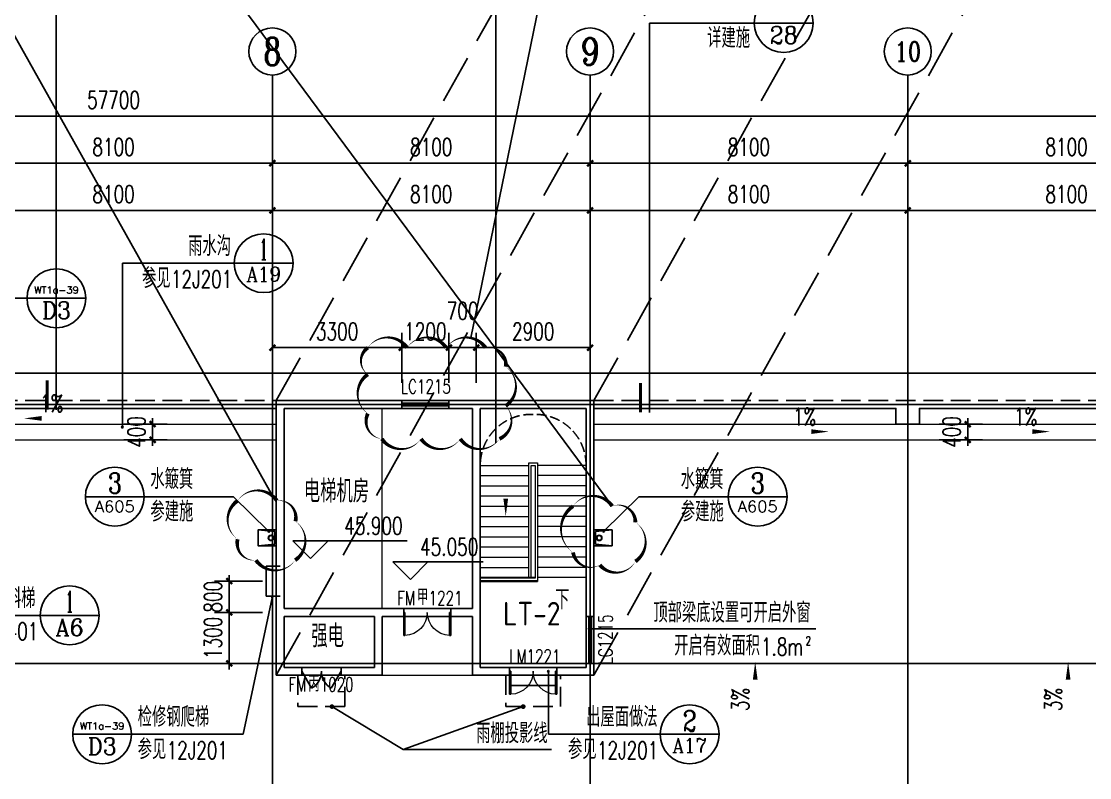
# Model space of a CAD drawing. Extents: x 1738711 to 2346805, y 1189731 to 2516152.
# Drawn here: x 1959184 to 1986423, y 2195849 to 2215126 of the extents above; entities that cross this region are included whole.
import ezdxf
from ezdxf.enums import TextEntityAlignment as Align

# ---------------------------------------------------------------- set-up
doc = ezdxf.new("R2010")
doc.units = 0
doc.header["$LTSCALE"] = 1000
doc.header["$MEASUREMENT"] = 0
doc.linetypes.add('DASH', pattern=[0.35, 0.25, -0.1])
doc.linetypes.add('复件 140224通州运河二期售楼部条件图_t3$0$X-ME SHAFT SH$0$X-B2$0$WATER_LINE', pattern=[0])
for name, color, linetype, lineweight in [('_0', 7, 'Continuous', 25), ('STAIR', 2, 'Continuous', 5), ('屋面水线', 6, 'Continuous', 15)]:
    doc.layers.add(name, color=color, linetype=linetype, lineweight=lineweight)
for name, color, linetype in [('AR-TEXT', 7, 'Continuous'), ('AXIS', 3, 'Continuous'), ('AXIS_TEXT', 7, 'Continuous'), ('DIM_ELEV', 3, 'Continuous'), ('DIM_IDEN', 3, 'Continuous'), ('DIM_LEAD', 3, 'Continuous'), ('DIM_SYMB', 3, 'Continuous'), ('DOTE', 1, 'Continuous'), ('PUB_DIM', 3, 'Continuous'), ('PUB_TEXT', 7, 'Continuous'), ('WALL', 40, 'Continuous'), ('WINDOW', 144, 'Continuous'), ('WINDOW_TEXT', 7, 'Continuous'), ('YS', 6, 'Continuous'), ('修改位置', 6, 'Continuous'), ('看线', 8, 'Continuous')]:
    doc.layers.add(name, color=color, linetype=linetype)
doc.styles.add('_TCH_AXIS', font='COMPLEX', dxfattribs={"bigfont": 'GBCBIG'})
doc.styles.add('_TCH_DIM', font='SIMPLEX', dxfattribs={"bigfont": 'GBCBIG'})
doc.styles.add('_TCH_DIM_T3', font='SIMPLEX', dxfattribs={"width": 0.705882, "bigfont": 'GBCBIG'})
doc.styles.add('_TCH_LABEL', font='COMPLEX', dxfattribs={"bigfont": 'GBCBIG'})
doc.styles.add('_TCH_WINDOW', font='SIMPLEX', dxfattribs={"height": 3.5, "bigfont": 'GBCBIG'})
doc.styles.add('COMPLEX', font='COMPLEX')
doc.styles.get("Standard").update_dxf_attribs({"font": 'gbenor.shx', "bigfont": 'gbcbig.shx'})
doc.dimstyles.new('_TCH_ARCH&&150', dxfattribs={"dimtxt": 446.25, "dimasz": 150, "dimexe": 375, "dimexo": 450, "dimgap": 189.375, "dimtad": 1, "dimdec": 0, "dimzin": 0, "dimdsep": 46, "dimtxsty": '_TCH_DIM_T3', "dimblk": 'ARCHTICK', "dimcen": 0.09, "dimclrt": 7, "dimazin": 2, "dimtfac": 1, "dimtdec": 0, "dimtix": 1, "dimtmove": 2, "dimatfit": 3, "dimfxl": 1, "dimtolj": 1, "dimtzin": 0, "dimarcsym": 0})

# ---------------------------------------------------------------- blocks, each defined once
blk = doc.blocks.new('hearherherhr')
at = {"layer": '看线', "linetype": 'DASH'}
for centre, start, end in [((1981792, 1704275), 87.7958, 180), ((1981892, 1704275), 0, 92.2042)]:
    blk.add_arc(centre, 1300, start, end, dxfattribs=at)
blk = doc.blocks.new('A$C68B42598')
at = {"layer": 'YS'}
for radius in [70, 60]:
    blk.add_circle((70, 70), radius, dxfattribs=at)
blk = doc.blocks.new('hreahrehrehgfdgdsgd')
at = {"layer": '看线', "ltscale": 0.5}
for p, q in [((1973825, 2202125), (1974248, 2202165)), ((1973825, 2201801), (1973825, 2202125)), ((1974248, 2201761), (1973825, 2201801))]:
    blk.add_line(p, q, dxfattribs=at)
blk.add_lwpolyline([(1973785, 2202165), (1974248, 2202165), (1974248, 2201761), (1973785, 2201761)], close=True, dxfattribs=at)
blk = doc.blocks.new('_ArchTick')
at = {"color": 0, "linetype": 'ByBlock', "const_width": 0.4}
blk.add_lwpolyline([(-0.5, -0.5), (0.5, 0.5)], dxfattribs=at)
blk = doc.blocks.new('*D194')
at = {"layer": 'Defpoints', "color": 0, "transparency": 16777216}
for p in [(1968885, 2206809), (1965585, 2205459), (1968885, 2205459)]:
    blk.add_point(p, dxfattribs=at)
at = {"layer": 'PUB_DIM', "color": 0, "lineweight": -2, "transparency": 16777216}
for p, q in [((1965585, 2205909), (1965585, 2207184)), ((1968885, 2205909), (1968885, 2207184)), ((1965585, 2206809), (1968885, 2206809))]:
    blk.add_line(p, q, dxfattribs=at)
at = {"layer": 'PUB_DIM', "color": 0, "lineweight": -2, "transparency": 16777216, "xscale": 150, "yscale": 150, "zscale": 150, "rotation": 180}
blk.add_blockref('_ArchTick', (1965585, 2206809), dxfattribs=at)
at = {"layer": 'PUB_DIM', "color": 0, "lineweight": -2, "transparency": 16777216, "xscale": 150, "yscale": 150, "zscale": 150}
blk.add_blockref('_ArchTick', (1968885, 2206809), dxfattribs=at)
at = {"layer": 'PUB_DIM', "color": 7, "transparency": 16777216, "insert": (1967235, 2207221), "char_height": 446.2, "attachment_point": 5, "style": '_TCH_DIM_T3'}
blk.add_mtext('\\A1;3300', dxfattribs=at)
blk = doc.blocks.new('*D195')
at = {"layer": 'Defpoints', "color": 0, "transparency": 16777216}
for p in [(1970085, 2206809), (1968885, 2205459), (1970085, 2205459)]:
    blk.add_point(p, dxfattribs=at)
at = {"layer": 'PUB_DIM', "color": 0, "lineweight": -2, "transparency": 16777216}
for p, q in [((1968885, 2205909), (1968885, 2207184)), ((1970085, 2205909), (1970085, 2207184)), ((1968885, 2206809), (1968735, 2206809)), ((1968885, 2206809), (1970085, 2206809)), ((1970085, 2206809), (1970235, 2206809))]:
    blk.add_line(p, q, dxfattribs=at)
at = {"layer": 'PUB_DIM', "color": 0, "lineweight": -2, "transparency": 16777216, "xscale": 150, "yscale": 150, "zscale": 150}
blk.add_blockref('_ArchTick', (1968885, 2206809), dxfattribs=at)
at = {"layer": 'PUB_DIM', "color": 0, "lineweight": -2, "transparency": 16777216, "xscale": 150, "yscale": 150, "zscale": 150, "rotation": 180}
blk.add_blockref('_ArchTick', (1970085, 2206809), dxfattribs=at)
at = {"layer": 'PUB_DIM', "color": 7, "transparency": 16777216, "insert": (1969485, 2207221), "char_height": 446.2, "attachment_point": 5, "style": '_TCH_DIM_T3'}
blk.add_mtext('\\A1;1200', dxfattribs=at)
blk = doc.blocks.new('*D196')
at = {"layer": 'Defpoints', "color": 0, "transparency": 16777216}
for p in [(1970785, 2206809), (1970085, 2205459), (1970785, 2205459)]:
    blk.add_point(p, dxfattribs=at)
at = {"layer": 'PUB_DIM', "color": 0, "lineweight": -2, "transparency": 16777216}
for p, q in [((1970085, 2205909), (1970085, 2207184)), ((1970785, 2205909), (1970785, 2207184)), ((1970085, 2206809), (1970785, 2206809))]:
    blk.add_line(p, q, dxfattribs=at)
at = {"layer": 'PUB_DIM', "color": 0, "lineweight": -2, "transparency": 16777216, "xscale": 150, "yscale": 150, "zscale": 150, "rotation": 180}
blk.add_blockref('_ArchTick', (1970085, 2206809), dxfattribs=at)
at = {"layer": 'PUB_DIM', "color": 0, "lineweight": -2, "transparency": 16777216, "xscale": 150, "yscale": 150, "zscale": 150}
blk.add_blockref('_ArchTick', (1970785, 2206809), dxfattribs=at)
at = {"layer": 'PUB_DIM', "color": 7, "transparency": 16777216, "insert": (1970435, 2207746), "char_height": 446.2, "attachment_point": 5, "style": '_TCH_DIM_T3'}
blk.add_mtext('\\A1;700', dxfattribs=at)
blk = doc.blocks.new('*D197')
at = {"layer": 'Defpoints', "color": 0, "transparency": 16777216}
for p in [(1973685, 2206809), (1970785, 2205459), (1973685, 2205459)]:
    blk.add_point(p, dxfattribs=at)
at = {"layer": 'PUB_DIM', "color": 0, "lineweight": -2, "transparency": 16777216}
for p, q in [((1970785, 2205909), (1970785, 2207184)), ((1973685, 2205909), (1973685, 2207184)), ((1970785, 2206809), (1973685, 2206809))]:
    blk.add_line(p, q, dxfattribs=at)
at = {"layer": 'PUB_DIM', "color": 0, "lineweight": -2, "transparency": 16777216, "xscale": 150, "yscale": 150, "zscale": 150, "rotation": 180}
blk.add_blockref('_ArchTick', (1970785, 2206809), dxfattribs=at)
at = {"layer": 'PUB_DIM', "color": 0, "lineweight": -2, "transparency": 16777216, "xscale": 150, "yscale": 150, "zscale": 150}
blk.add_blockref('_ArchTick', (1973685, 2206809), dxfattribs=at)
at = {"layer": 'PUB_DIM', "color": 7, "transparency": 16777216, "insert": (1972235, 2207221), "char_height": 446.2, "attachment_point": 5, "style": '_TCH_DIM_T3'}
blk.add_mtext('\\A1;2900', dxfattribs=at)
blk = doc.blocks.new('*D198')
at = {"layer": 'AXIS', "color": 0, "lineweight": -2, "transparency": 16777216}
for p, q in [((1965335, 2200059), (1964109, 2200059)), ((1964484, 2200059), (1964484, 2200209)), ((1964484, 2198759), (1964484, 2200059)), ((1965335, 2198759), (1964109, 2198759)), ((1964484, 2198759), (1964484, 2198609))]:
    blk.add_line(p, q, dxfattribs=at)
at = {"layer": 'Defpoints', "color": 0, "transparency": 16777216}
for p in [(1964484, 2200059), (1965785, 2200059), (1965785, 2198759)]:
    blk.add_point(p, dxfattribs=at)
at = {"layer": 'AXIS', "color": 0, "lineweight": -2, "transparency": 16777216, "xscale": 150, "yscale": 150, "zscale": 150}
for p, rotation in [((1964484, 2200059), 270), ((1964484, 2198759), 90)]:
    blk.add_blockref('_ArchTick', p, dxfattribs=dict(at, rotation=rotation))
at = {"layer": 'AXIS', "color": 7, "transparency": 16777216, "insert": (1964072, 2199409), "char_height": 446.2, "attachment_point": 5, "rotation": 90, "style": '_TCH_DIM_T3'}
blk.add_mtext('\\A1;1300', dxfattribs=at)
blk = doc.blocks.new('*D199')
at = {"layer": 'AXIS', "color": 0, "lineweight": -2, "transparency": 16777216}
for p, q in [((1965335, 2200859), (1964109, 2200859)), ((1964484, 2200859), (1964484, 2201009)), ((1964484, 2200059), (1964484, 2200859)), ((1965335, 2200059), (1964109, 2200059)), ((1964484, 2200059), (1964484, 2199909))]:
    blk.add_line(p, q, dxfattribs=at)
at = {"layer": 'Defpoints', "color": 0, "transparency": 16777216}
for p in [(1964484, 2200859), (1965785, 2200859), (1965785, 2200059)]:
    blk.add_point(p, dxfattribs=at)
at = {"layer": 'AXIS', "color": 0, "lineweight": -2, "transparency": 16777216, "xscale": 150, "yscale": 150, "zscale": 150}
for p, rotation in [((1964484, 2200859), 270), ((1964484, 2200059), 90)]:
    blk.add_blockref('_ArchTick', p, dxfattribs=dict(at, rotation=rotation))
at = {"layer": 'AXIS', "color": 7, "transparency": 16777216, "insert": (1964072, 2200459), "char_height": 446.2, "attachment_point": 5, "rotation": 90, "style": '_TCH_DIM_T3'}
blk.add_mtext('\\A1;800', dxfattribs=at)
blk = doc.blocks.new('*D203')
at = {"layer": 'Defpoints', "color": 0, "transparency": 16777216}
for p in [(1982132, 2204859), (1983316, 2204859), (1982132, 2204459)]:
    blk.add_point(p, dxfattribs=at)
at = {"layer": 'PUB_DIM', "color": 0, "lineweight": -2, "transparency": 16777216}
for p, q in [((1983316, 2204859), (1983316, 2205009)), ((1982582, 2204859), (1983691, 2204859)), ((1983316, 2204459), (1983316, 2204859)), ((1982582, 2204459), (1983691, 2204459)), ((1983316, 2204459), (1983316, 2204309))]:
    blk.add_line(p, q, dxfattribs=at)
at = {"layer": 'PUB_DIM', "color": 0, "lineweight": -2, "transparency": 16777216, "xscale": 150, "yscale": 150, "zscale": 150}
for p, rotation in [((1983316, 2204859), 270), ((1983316, 2204459), 90)]:
    blk.add_blockref('_ArchTick', p, dxfattribs=dict(at, rotation=rotation))
at = {"layer": 'PUB_DIM', "color": 7, "transparency": 16777216, "insert": (1982903, 2204659), "char_height": 446.2, "attachment_point": 5, "rotation": 90, "style": '_TCH_DIM_T3'}
blk.add_mtext('\\A1;400', dxfattribs=at)
blk = doc.blocks.new('*D204')
at = {"layer": 'Defpoints', "color": 0, "transparency": 16777216}
for p in [(1961347, 2204859), (1962531, 2204859), (1961347, 2204459)]:
    blk.add_point(p, dxfattribs=at)
at = {"layer": 'PUB_DIM', "color": 0, "lineweight": -2, "transparency": 16777216}
for p, q in [((1962531, 2204859), (1962531, 2205009)), ((1961797, 2204859), (1962906, 2204859)), ((1962531, 2204459), (1962531, 2204859)), ((1961797, 2204459), (1962906, 2204459)), ((1962531, 2204459), (1962531, 2204309))]:
    blk.add_line(p, q, dxfattribs=at)
at = {"layer": 'PUB_DIM', "color": 0, "lineweight": -2, "transparency": 16777216, "xscale": 150, "yscale": 150, "zscale": 150}
for p, rotation in [((1962531, 2204859), 270), ((1962531, 2204459), 90)]:
    blk.add_blockref('_ArchTick', p, dxfattribs=dict(at, rotation=rotation))
at = {"layer": 'PUB_DIM', "color": 7, "transparency": 16777216, "insert": (1962119, 2204659), "char_height": 446.2, "attachment_point": 5, "rotation": 90, "style": '_TCH_DIM_T3'}
blk.add_mtext('\\A1;400', dxfattribs=at)
blk = doc.blocks.new('*D3654')
at = {"layer": 'Defpoints', "color": 0, "transparency": 16777216}
for p in [(1965585, 2210309), (1957485, 2207759), (1965585, 2207759)]:
    blk.add_point(p, dxfattribs=at)
at = {"layer": 'PUB_DIM', "color": 0, "lineweight": -2, "transparency": 16777216}
for p, q in [((1957485, 2208209), (1957485, 2210684)), ((1965585, 2208209), (1965585, 2210684)), ((1957485, 2210309), (1965585, 2210309))]:
    blk.add_line(p, q, dxfattribs=at)
at = {"layer": 'PUB_DIM', "color": 0, "lineweight": -2, "transparency": 16777216, "xscale": 150, "yscale": 150, "zscale": 150, "rotation": 180}
blk.add_blockref('_ArchTick', (1957485, 2210309), dxfattribs=at)
at = {"layer": 'PUB_DIM', "color": 0, "lineweight": -2, "transparency": 16777216, "xscale": 150, "yscale": 150, "zscale": 150}
blk.add_blockref('_ArchTick', (1965585, 2210309), dxfattribs=at)
at = {"layer": 'PUB_DIM', "color": 7, "transparency": 16777216, "insert": (1961535, 2210722), "char_height": 446.2, "attachment_point": 5, "style": '_TCH_DIM_T3'}
blk.add_mtext('\\A1;8100', dxfattribs=at)
blk = doc.blocks.new('*D3655')
at = {"layer": 'Defpoints', "color": 0, "transparency": 16777216}
for p in [(1973685, 2210309), (1965585, 2207759), (1973685, 2207759)]:
    blk.add_point(p, dxfattribs=at)
at = {"layer": 'PUB_DIM', "color": 0, "lineweight": -2, "transparency": 16777216}
for p, q in [((1965585, 2208209), (1965585, 2210684)), ((1973685, 2208209), (1973685, 2210684)), ((1965585, 2210309), (1973685, 2210309))]:
    blk.add_line(p, q, dxfattribs=at)
at = {"layer": 'PUB_DIM', "color": 0, "lineweight": -2, "transparency": 16777216, "xscale": 150, "yscale": 150, "zscale": 150, "rotation": 180}
blk.add_blockref('_ArchTick', (1965585, 2210309), dxfattribs=at)
at = {"layer": 'PUB_DIM', "color": 0, "lineweight": -2, "transparency": 16777216, "xscale": 150, "yscale": 150, "zscale": 150}
blk.add_blockref('_ArchTick', (1973685, 2210309), dxfattribs=at)
at = {"layer": 'PUB_DIM', "color": 7, "transparency": 16777216, "insert": (1969635, 2210722), "char_height": 446.2, "attachment_point": 5, "style": '_TCH_DIM_T3'}
blk.add_mtext('\\A1;8100', dxfattribs=at)
blk = doc.blocks.new('*D3656')
at = {"layer": 'Defpoints', "color": 0, "transparency": 16777216}
for p in [(1981785, 2210309), (1973685, 2207759), (1981785, 2207759)]:
    blk.add_point(p, dxfattribs=at)
at = {"layer": 'PUB_DIM', "color": 0, "lineweight": -2, "transparency": 16777216}
for p, q in [((1973685, 2208209), (1973685, 2210684)), ((1981785, 2208209), (1981785, 2210684)), ((1973685, 2210309), (1981785, 2210309))]:
    blk.add_line(p, q, dxfattribs=at)
at = {"layer": 'PUB_DIM', "color": 0, "lineweight": -2, "transparency": 16777216, "xscale": 150, "yscale": 150, "zscale": 150, "rotation": 180}
blk.add_blockref('_ArchTick', (1973685, 2210309), dxfattribs=at)
at = {"layer": 'PUB_DIM', "color": 0, "lineweight": -2, "transparency": 16777216, "xscale": 150, "yscale": 150, "zscale": 150}
blk.add_blockref('_ArchTick', (1981785, 2210309), dxfattribs=at)
at = {"layer": 'PUB_DIM', "color": 7, "transparency": 16777216, "insert": (1977735, 2210722), "char_height": 446.2, "attachment_point": 5, "style": '_TCH_DIM_T3'}
blk.add_mtext('\\A1;8100', dxfattribs=at)
blk = doc.blocks.new('*D3657')
at = {"layer": 'Defpoints', "color": 0, "transparency": 16777216}
for p in [(1989885, 2210309), (1981785, 2207759), (1989885, 2207759)]:
    blk.add_point(p, dxfattribs=at)
at = {"layer": 'PUB_DIM', "color": 0, "lineweight": -2, "transparency": 16777216}
for p, q in [((1981785, 2208209), (1981785, 2210684)), ((1989885, 2208209), (1989885, 2210684)), ((1981785, 2210309), (1989885, 2210309))]:
    blk.add_line(p, q, dxfattribs=at)
at = {"layer": 'PUB_DIM', "color": 0, "lineweight": -2, "transparency": 16777216, "xscale": 150, "yscale": 150, "zscale": 150, "rotation": 180}
blk.add_blockref('_ArchTick', (1981785, 2210309), dxfattribs=at)
at = {"layer": 'PUB_DIM', "color": 0, "lineweight": -2, "transparency": 16777216, "xscale": 150, "yscale": 150, "zscale": 150}
blk.add_blockref('_ArchTick', (1989885, 2210309), dxfattribs=at)
at = {"layer": 'PUB_DIM', "color": 7, "transparency": 16777216, "insert": (1985835, 2210722), "char_height": 446.2, "attachment_point": 5, "style": '_TCH_DIM_T3'}
blk.add_mtext('\\A1;8100', dxfattribs=at)
blk = doc.blocks.new('*D3676')
at = {"layer": 'AXIS', "color": 0, "lineweight": -2, "transparency": 16777216}
for p, q in [((1957485, 2208209), (1957485, 2211884)), ((1965585, 2208209), (1965585, 2211884)), ((1957485, 2211509), (1965585, 2211509))]:
    blk.add_line(p, q, dxfattribs=at)
at = {"layer": 'Defpoints', "color": 0, "transparency": 16777216}
for p in [(1965585, 2211509), (1957485, 2207759), (1965585, 2207759)]:
    blk.add_point(p, dxfattribs=at)
at = {"layer": 'AXIS', "color": 0, "lineweight": -2, "transparency": 16777216, "xscale": 150, "yscale": 150, "zscale": 150, "rotation": 180}
blk.add_blockref('_ArchTick', (1957485, 2211509), dxfattribs=at)
at = {"layer": 'AXIS', "color": 0, "lineweight": -2, "transparency": 16777216, "xscale": 150, "yscale": 150, "zscale": 150}
blk.add_blockref('_ArchTick', (1965585, 2211509), dxfattribs=at)
at = {"layer": 'AXIS', "color": 7, "transparency": 16777216, "insert": (1961535, 2211922), "char_height": 446.2, "attachment_point": 5, "style": '_TCH_DIM_T3'}
blk.add_mtext('\\A1;8100', dxfattribs=at)
blk = doc.blocks.new('*D3677')
at = {"layer": 'AXIS', "color": 0, "lineweight": -2, "transparency": 16777216}
for p, q in [((1965585, 2208209), (1965585, 2211884)), ((1973685, 2208209), (1973685, 2211884)), ((1965585, 2211509), (1973685, 2211509))]:
    blk.add_line(p, q, dxfattribs=at)
at = {"layer": 'Defpoints', "color": 0, "transparency": 16777216}
for p in [(1973685, 2211509), (1965585, 2207759), (1973685, 2207759)]:
    blk.add_point(p, dxfattribs=at)
at = {"layer": 'AXIS', "color": 0, "lineweight": -2, "transparency": 16777216, "xscale": 150, "yscale": 150, "zscale": 150, "rotation": 180}
blk.add_blockref('_ArchTick', (1965585, 2211509), dxfattribs=at)
at = {"layer": 'AXIS', "color": 0, "lineweight": -2, "transparency": 16777216, "xscale": 150, "yscale": 150, "zscale": 150}
blk.add_blockref('_ArchTick', (1973685, 2211509), dxfattribs=at)
at = {"layer": 'AXIS', "color": 7, "transparency": 16777216, "insert": (1969635, 2211922), "char_height": 446.2, "attachment_point": 5, "style": '_TCH_DIM_T3'}
blk.add_mtext('\\A1;8100', dxfattribs=at)
blk = doc.blocks.new('*D3678')
at = {"layer": 'AXIS', "color": 0, "lineweight": -2, "transparency": 16777216}
for p, q in [((1973685, 2208209), (1973685, 2211884)), ((1981785, 2208209), (1981785, 2211884)), ((1973685, 2211509), (1981785, 2211509))]:
    blk.add_line(p, q, dxfattribs=at)
at = {"layer": 'Defpoints', "color": 0, "transparency": 16777216}
for p in [(1981785, 2211509), (1973685, 2207759), (1981785, 2207759)]:
    blk.add_point(p, dxfattribs=at)
at = {"layer": 'AXIS', "color": 0, "lineweight": -2, "transparency": 16777216, "xscale": 150, "yscale": 150, "zscale": 150, "rotation": 180}
blk.add_blockref('_ArchTick', (1973685, 2211509), dxfattribs=at)
at = {"layer": 'AXIS', "color": 0, "lineweight": -2, "transparency": 16777216, "xscale": 150, "yscale": 150, "zscale": 150}
blk.add_blockref('_ArchTick', (1981785, 2211509), dxfattribs=at)
at = {"layer": 'AXIS', "color": 7, "transparency": 16777216, "insert": (1977735, 2211922), "char_height": 446.2, "attachment_point": 5, "style": '_TCH_DIM_T3'}
blk.add_mtext('\\A1;8100', dxfattribs=at)
blk = doc.blocks.new('*D3679')
at = {"layer": 'AXIS', "color": 0, "lineweight": -2, "transparency": 16777216}
for p, q in [((1981785, 2208209), (1981785, 2211884)), ((1989885, 2208209), (1989885, 2211884)), ((1981785, 2211509), (1989885, 2211509))]:
    blk.add_line(p, q, dxfattribs=at)
at = {"layer": 'Defpoints', "color": 0, "transparency": 16777216}
for p in [(1989885, 2211509), (1981785, 2207759), (1989885, 2207759)]:
    blk.add_point(p, dxfattribs=at)
at = {"layer": 'AXIS', "color": 0, "lineweight": -2, "transparency": 16777216, "xscale": 150, "yscale": 150, "zscale": 150, "rotation": 180}
blk.add_blockref('_ArchTick', (1981785, 2211509), dxfattribs=at)
at = {"layer": 'AXIS', "color": 0, "lineweight": -2, "transparency": 16777216, "xscale": 150, "yscale": 150, "zscale": 150}
blk.add_blockref('_ArchTick', (1989885, 2211509), dxfattribs=at)
at = {"layer": 'AXIS', "color": 7, "transparency": 16777216, "insert": (1985835, 2211922), "char_height": 446.2, "attachment_point": 5, "style": '_TCH_DIM_T3'}
blk.add_mtext('\\A1;8100', dxfattribs=at)
blk = doc.blocks.new('*D3680')
at = {"layer": 'AXIS', "color": 0, "lineweight": -2, "transparency": 16777216}
for p, q in [((1932685, 2208212), (1932685, 2213084)), ((1990385, 2208212), (1990385, 2213084)), ((1932685, 2212709), (1990385, 2212709))]:
    blk.add_line(p, q, dxfattribs=at)
at = {"layer": 'Defpoints', "color": 0, "transparency": 16777216}
for p in [(1990385, 2212709), (1932685, 2207762), (1990385, 2207762)]:
    blk.add_point(p, dxfattribs=at)
at = {"layer": 'AXIS', "color": 0, "lineweight": -2, "transparency": 16777216, "xscale": 150, "yscale": 150, "zscale": 150, "rotation": 180}
blk.add_blockref('_ArchTick', (1932685, 2212709), dxfattribs=at)
at = {"layer": 'AXIS', "color": 0, "lineweight": -2, "transparency": 16777216, "xscale": 150, "yscale": 150, "zscale": 150}
blk.add_blockref('_ArchTick', (1990385, 2212709), dxfattribs=at)
at = {"layer": 'AXIS', "color": 7, "transparency": 16777216, "insert": (1961535, 2213122), "char_height": 446.2, "attachment_point": 5, "style": '_TCH_DIM_T3'}
blk.add_mtext('\\A1;57700', dxfattribs=at)
blk = doc.blocks.new('$DorLib2D$00000231')
at = {"color": 0}
for p, q in [((-0.5, 0), (-0.25, 0.433)), ((0.5, 0), (0.25, 0.433))]:
    blk.add_line(p, q, dxfattribs=at)
for centre, start, end in [((-0.5, 0), 0, 60), ((0.5, 0), 120, 180)]:
    blk.add_arc(centre, 0.5, start, end, dxfattribs=at)
blk = doc.blocks.new('$DorLib2D$00000002')
for p, q in [((-0.5, 0), (-0.5, 0.4875)), ((-0.475, 0.4875), (-0.5, 0.4875)), ((-0.475, 0), (-0.475, 0.4875)), ((0.475, 0), (0.475, 0.4875)), ((0.475, 0.4875), (0.5, 0.4875)), ((0.5, 0), (0.5, 0.4875)), ((-0.5, 0), (-0.475, 0)), ((0.5, 0), (0.475, 0))]:
    blk.add_line(p, q)
at = {"lineweight": 13}
for centre, start, end in [((-0.4875, 0), 0, 88.53072), ((0.4875, 0), 91.46928, 180)]:
    blk.add_arc(centre, 0.4875, start, end, dxfattribs=at)
blk = doc.blocks.new('_AXISO')
blk.add_circle((0, 0), 0.5)
at = {"layer": 'AXIS_TEXT', "style": 'COMPLEX', "width": 1.041667}
blk.add_attdef('A', text='', height=0.56, dxfattribs=at).set_placement((-0.25, -0.28), (0.25, -0.28), align=Align.FIT)
blk = doc.blocks.new('$TCHSYS$WIN2D')
for p, q in [((-0.5, 0.5), (0.5, 0.5)), ((-0.5, 0.5), (-0.5, -0.5)), ((0.5, 0.5), (0.5, -0.5)), ((0.5, 0.167), (-0.5, 0.167)), ((0.5, -0.167), (-0.5, -0.167)), ((-0.5, -0.5), (0.5, -0.5))]:
    blk.add_line(p, q)

msp = doc.modelspace()

# ---------------------------------------------------------------- linework, layer by layer
at = {"layer": 'AXIS'}
for p, q in [((1965584.6, 2207759.1), (1965584.6, 2213759.1)), ((1973684.6, 2207759.1), (1973684.6, 2213759.1)), ((1981784.6, 2207759.1), (1981784.6, 2213759.1))]:
    msp.add_line(p, q, dxfattribs=at)
at = {"layer": 'DIM_ELEV'}
for p, q in [((1966554.2, 2201437.9), (1966104.2, 2201887.9)), ((1966104.2, 2201887.9), (1969025.6, 2201887.9)), ((1966554.2, 2201437.9), (1967004.2, 2201887.9)), ((1969102.4, 2200900.2), (1968652.4, 2201350.2)), ((1968652.4, 2201350.2), (1970956.1, 2201350.2)), ((1969102.4, 2200900.2), (1969552.4, 2201350.2))]:
    msp.add_line(p, q, dxfattribs=at)
at = {"layer": 'DIM_IDEN'}
for p, q in [((1960070, 2205226.8), (1960070, 2216655.3)), ((1971278.2, 2204378.7), (1971278.2, 2216555.3)), ((1975196.2, 2215084.6), (1977873, 2215084.6)), ((1975196.2, 2205159.3), (1975196.2, 2215084.6)), ((1979373, 2215084.6), (1977873, 2215084.6)), ((1961759.8, 2208962.2), (1964610.7, 2208962.2)), ((1961759.8, 2204804.1), (1961759.8, 2208962.2)), ((1966110.7, 2208962.2), (1964610.7, 2208962.2)), ((1956192.9, 2208066.9), (1959328.4, 2208066.9)), ((1960828.4, 2208066.9), (1959328.4, 2208066.9)), ((1962316.4, 2203009.8), (1960816.4, 2203009.8)), ((1964597.1, 2203009.8), (1962316.4, 2203009.8)), ((1965480.8, 2202140.1), (1964597.1, 2203009.8)), ((1974044.2, 2202140.1), (1974927.9, 2203009.8)), ((1974927.9, 2203009.8), (1977208.6, 2203009.8)), ((1978708.6, 2203009.8), (1977208.6, 2203009.8)), ((1965580.4, 2200432.2), (1964844, 2196952.5)), ((1957372.6, 2199985.2), (1959664.7, 2199985.2)), ((1961164.7, 2199985.2), (1959664.7, 2199985.2)), ((1972622, 2198538.7), (1972622, 2196952.5)), ((1961993.1, 2196952.5), (1960493.1, 2196952.5)), ((1964844, 2196952.5), (1961993.1, 2196952.5)), ((1972622, 2196952.5), (1975473, 2196952.5)), ((1976973, 2196952.5), (1975473, 2196952.5))]:
    msp.add_line(p, q, dxfattribs=at)
at = {"layer": 'DIM_IDEN', "const_width": 75}
for points in [[(1959845, 2205226.8), (1959845, 2205976.8)], [(1974971.2, 2205159.3), (1974971.2, 2205909.3)]]:
    msp.add_lwpolyline(points, dxfattribs=at)
at = {"layer": 'DIM_IDEN'}
for points in [[(1961780.2, 2204783.7, 1), (1961739.4, 2204783.7, 1)], [(1971278.2, 2204378.7, 1), (1971278.2, 2204378.7, 1)], [(1965515.8, 2202125.8, 1), (1965474.9, 2202125.8, 1)], [(1974050, 2202125.8, 1), (1974009.2, 2202125.8, 1)], [(1965605, 2200452.2, 1), (1965564.2, 2200452.2, 1)], [(1972642.5, 2198559.1, 1), (1972601.6, 2198559.1, 1)]]:
    msp.add_lwpolyline(points, format="xyb", close=True, dxfattribs=at)
for centre in [(1978623, 2215084.6), (1965360.7, 2208962.2), (1960078.4, 2208066.9), (1961566.4, 2203009.8), (1977958.6, 2203009.8), (1960414.7, 2199985.2), (1961243.1, 2196952.5), (1976223, 2196952.5)]:
    msp.add_circle(centre, 750, dxfattribs=at)
at = {"layer": 'DIM_LEAD'}
for p, q in [((1973684.6, 2199645.2), (1974980.5, 2199645.2)), ((1974980.5, 2199645.2), (1979443.8, 2199645.2)), ((1967103.6, 2197659.1), (1968922.4, 2196568)), ((1971978.5, 2197659.1), (1968922.4, 2196568)), ((1968922.4, 2196568), (1972702.5, 2196568))]:
    msp.add_line(p, q, dxfattribs=at)
at = {"layer": 'DIM_LEAD', "const_width": 60}
for points in [[(1973654.6, 2199645.2, 1), (1973714.6, 2199645.2, 1)], [(1967077.9, 2197674.5, 1), (1967129.3, 2197643.7, 1)], [(1972006.7, 2197669.2, 1), (1971950.2, 2197649, 1)]]:
    msp.add_lwpolyline(points, format="xyb", close=True, dxfattribs=at)
at = {"layer": 'DIM_SYMB'}
for points in [[(1960580.4, 2205005.8, 0, 0, 0), (1959251.8, 2205005.8, 0, 120, 0), (1959701.8, 2205005.8, 0, 0, 0)], [(1978446.4, 2204668.9, 0, 0, 0), (1979775.1, 2204668.9, 0, 120, 0), (1979325.1, 2204668.9, 0, 0, 0)], [(1984085.6, 2204668.9, 0, 0, 0), (1985414.3, 2204668.9, 0, 120, 0), (1984964.3, 2204668.9, 0, 0, 0)], [(1972934.6, 2200819.1, 0, 0, 0), (1972934.6, 2204484.1, 0, 0, 0), (1971534.6, 2204484.1, 0, 0, 0), (1971534.6, 2202509.1, 0, 120, 0), (1971534.6, 2202959.1, 0, 0, 0)], [(1977895.9, 2196855, 0, 0, 0), (1977895.9, 2198799.8, 0, 120, 0), (1977895.9, 2198349.8, 0, 0, 0)], [(1985874.3, 2196855, 0, 0, 0), (1985874.3, 2198799.8, 0, 120, 0), (1985874.3, 2198349.8, 0, 0, 0)]]:
    msp.add_lwpolyline(points, format="xyseb", dxfattribs=at)
at = {"layer": 'DOTE'}
for p, q in [((1965584.6, 2207759.1), (1965584.6, 2183159.1)), ((1973684.6, 2207759.1), (1973684.6, 2183159.1)), ((1981784.6, 2207759.1), (1981784.6, 2183159.1)), ((1930784.6, 2205359.1), (1992284.6, 2205359.1)), ((1992284.6, 2198759.1), (1930784.6, 2198759.1))]:
    msp.add_line(p, q, dxfattribs=at)
at = {"layer": 'STAIR'}
for p, q in [((1968384.6, 2200159.1), (1968384.6, 2205259.1)), ((1972124.6, 2200949.1), (1972124.6, 2203869.1)), ((1972124.6, 2203869.1), (1972344.6, 2203869.1)), ((1972344.6, 2203869.1), (1972344.6, 2200849.1)), ((1970884.6, 2203809.1), (1972124.6, 2203809.1)), ((1972184.6, 2200949.1), (1972184.6, 2203809.1)), ((1972184.6, 2203809.1), (1972284.6, 2203809.1)), ((1972284.6, 2203809.1), (1972284.6, 2200929.1)), ((1973584.6, 2203809.1), (1972344.6, 2203809.1)), ((1970884.6, 2203549.1), (1972124.6, 2203549.1)), ((1973584.6, 2203549.1), (1972344.6, 2203549.1)), ((1970884.6, 2203289.1), (1972124.6, 2203289.1)), ((1973584.6, 2203289.1), (1972344.6, 2203289.1)), ((1970884.6, 2203029.1), (1972124.6, 2203029.1)), ((1970884.6, 2202769.1), (1972110.1, 2202769.1)), ((1973584.6, 2203029.1), (1972344.6, 2203029.1)), ((1973584.6, 2202769.1), (1972344.6, 2202769.1)), ((1970884.6, 2202509.1), (1972124.6, 2202509.1)), ((1973584.6, 2202509.1), (1972344.6, 2202509.1)), ((1970884.6, 2202249.1), (1972124.6, 2202249.1)), ((1973584.6, 2202249.1), (1972344.6, 2202249.1)), ((1970884.6, 2201989.1), (1972124.6, 2201989.1)), ((1973584.6, 2201989.1), (1972344.6, 2201989.1)), ((1970884.6, 2201729.1), (1972124.6, 2201729.1)), ((1973584.6, 2201729.1), (1972344.6, 2201729.1)), ((1970884.6, 2201469.1), (1972124.6, 2201469.1)), ((1973584.6, 2201469.1), (1972344.6, 2201469.1)), ((1970884.6, 2201209.1), (1972124.6, 2201209.1)), ((1973584.6, 2201209.1), (1972344.6, 2201209.1)), ((1972284.6, 2200929.1), (1970884.6, 2200929.1)), ((1972344.6, 2200869.1), (1970884.6, 2200869.1)), ((1973584.6, 2200949.1), (1972344.6, 2200949.1))]:
    msp.add_line(p, q, dxfattribs=at)
for points in [[(1968384.6, 2198759.1), (1970684.6, 2198759.1)], [(1968384.6, 2198459.1), (1970684.6, 2198459.1)]]:
    msp.add_lwpolyline(points, dxfattribs=at)
at = {"layer": 'WALL'}
for p, q in [((1965684.6, 2205459.1), (1965684.6, 2200059.1)), ((1965884.6, 2205259.1), (1965884.6, 2200159.1)), ((1970684.6, 2200159.1), (1970684.6, 2205259.1)), ((1970884.6, 2200059.1), (1970884.6, 2205259.1)), ((1973584.6, 2205259.1), (1973584.6, 2199959.1)), ((1973784.6, 2199959.1), (1973784.6, 2205459.1)), ((1965684.6, 2200059.1), (1965684.6, 2198459.1)), ((1968934.6, 2200159.1), (1968284.6, 2200159.1)), ((1968934.6, 2199959.1), (1968934.6, 2200159.1)), ((1970684.6, 2200159.1), (1970134.6, 2200159.1)), ((1970134.6, 2200159.1), (1970134.6, 2199959.1)), ((1970884.6, 2198659.1), (1970884.6, 2200059.1)), ((1965884.6, 2199959.1), (1965884.6, 2198659.1)), ((1968184.6, 2199959.1), (1968184.6, 2198659.1)), ((1968384.6, 2199959.1), (1968384.6, 2198459.1)), ((1968384.6, 2199959.1), (1968934.6, 2199959.1)), ((1970134.6, 2199959.1), (1970684.6, 2199959.1)), ((1970684.6, 2198459.1), (1970684.6, 2199959.1)), ((1973584.6, 2199959.1), (1973784.6, 2199959.1)), ((1973784.6, 2198759.1), (1973584.6, 2198759.1)), ((1973584.6, 2198759.1), (1973584.6, 2198659.1)), ((1973784.6, 2198459.1), (1973784.6, 2198759.1)), ((1965684.6, 2198459.1), (1966334.6, 2198459.1)), ((1966334.6, 2198659.1), (1965884.6, 2198659.1)), ((1966334.6, 2198459.1), (1966334.6, 2198659.1)), ((1968184.6, 2198659.1), (1967334.6, 2198659.1)), ((1967334.6, 2198659.1), (1967334.6, 2198459.1)), ((1967334.6, 2198459.1), (1968384.6, 2198459.1)), ((1970684.6, 2198459.1), (1971634.6, 2198459.1)), ((1971634.6, 2198659.1), (1970884.6, 2198659.1)), ((1971634.6, 2198459.1), (1971634.6, 2198659.1)), ((1973584.6, 2198659.1), (1972834.6, 2198659.1)), ((1972834.6, 2198659.1), (1972834.6, 2198459.1)), ((1972834.6, 2198459.1), (1973784.6, 2198459.1))]:
    msp.add_line(p, q, dxfattribs=at)
at = {"layer": 'WALL', "linetype": '复件 140224通州运河二期售楼部条件图_t3$0$X-ME SHAFT SH$0$X-B2$0$WATER_LINE'}
for p, q in [((1968884.6, 2205459.1), (1965684.6, 2205459.1)), ((1965884.6, 2205259.1), (1968884.6, 2205259.1)), ((1968884.6, 2205259.1), (1968884.6, 2205459.1)), ((1970784.6, 2205459.1), (1970084.6, 2205459.1)), ((1970084.6, 2205459.1), (1970084.6, 2205259.1)), ((1970084.6, 2205259.1), (1970684.6, 2205259.1)), ((1970784.6, 2205459.1), (1973784.6, 2205459.1)), ((1970884.6, 2205259.1), (1973584.6, 2205259.1)), ((1965884.6, 2200159.1), (1968284.6, 2200159.1)), ((1965884.6, 2199959.1), (1968184.6, 2199959.1))]:
    msp.add_line(p, q, dxfattribs=at)
at = {"layer": 'WALL'}
for points in [[(1990384.6, 2196359.1), (1989784.6, 2196359.1), (1989784.6, 2194559.1), (1990384.6, 2194559.1), (1990384.6, 2184759.1), (1932684.6, 2184759.1), (1932684.6, 2194559.1), (1933284.6, 2194559.1), (1933284.6, 2196359.1), (1932684.6, 2196359.1), (1932684.6, 2206159.1), (1990384.6, 2206159.1), (1990384.6, 2196359.1)], [(1955084.6, 2205259.1), (1957184.6, 2205259.1), (1957184.6, 2204859.1), (1957784.6, 2204859.1), (1957784.6, 2205259.1), (1965684.6, 2205259.1)], [(1973784.6, 2205259.1), (1981484.6, 2205259.1), (1981484.6, 2204859.1), (1982084.6, 2204859.1), (1982084.6, 2205259.1), (1989784.6, 2205259.1)]]:
    msp.add_lwpolyline(points, dxfattribs=at)
at = {"layer": 'WINDOW'}
for p, q in [((1970134.6, 2200159.1), (1968934.6, 2200159.1)), ((1970134.6, 2199959.1), (1968934.6, 2199959.1)), ((1967334.6, 2198659.1), (1966334.6, 2198659.1)), ((1967334.6, 2198459.1), (1966334.6, 2198459.1)), ((1972834.6, 2198659.1), (1971634.6, 2198659.1)), ((1972834.6, 2198459.1), (1971634.6, 2198459.1))]:
    msp.add_line(p, q, dxfattribs=at)
msp.add_lwpolyline([(1971634.6, 2198459.1), (1971634.6, 2198199.1), (1972834.6, 2198199.1), (1972834.6, 2198459.1)], dxfattribs=at)
at = {"layer": '修改位置', "ltscale": 0.5}
for q in [(1965584.6, 2203032.4), (1974241.9, 2202782.2)]:
    msp.add_line((1939067.3, 2250297.6), q, dxfattribs=at)
msp.add_lwpolyline([(1979503.6, 2250297.6), (1970641.6, 2207056.4)], dxfattribs=at)
for points in [[(1968019.1, 2206808.6, 0, 100, -0.5205671), (1969019.1, 2206808.6, 0, 100, -0.5205671), (1970019.1, 2206808.6, 0, 100, -0.5205671), (1971019.1, 2206808.6, 0, 100, -0.5205671), (1971534.6, 2206324.1, 0, 100, -0.5205671), (1971534.6, 2205324.1, 0, 100, -0.5205671), (1971374.7, 2204484.1, 0, 100, -0.5205671), (1970374.7, 2204484.1, 0, 100, -0.5205671), (1969374.7, 2204484.1, 0, 100, -0.5205671), (1968374.7, 2204484.1, 0, 100, -0.5205671), (1968019.1, 2205128.5, 0, 100, -0.5205671), (1968019.1, 2206128.5, 0, 100, -0.5205671)], [(1964699.7, 2202908.8, 0, 100, -0.5205671), (1965699.7, 2202908.8, 0, 100, -0.5205671), (1966173, 2202382.1, 0, 100, -0.5205671), (1966164.6, 2201390.6, 0, 100, -0.5205671), (1965164.6, 2201390.6, 0, 100, -0.5205671), (1964699.7, 2201925.7, 0, 100, -0.5205671)], [(1973251.4, 2202769.1, 0, 100, -0.5205671), (1974251.4, 2202769.1, 0, 100, -0.5205671), (1974841.6, 2202359.4, 0, 100, -0.5205671), (1974841.6, 2201359.4, 0, 100, -0.5205671), (1973931.9, 2201269.1, 0, 100, -0.5205671), (1973251.4, 2201588.5, 0, 100, -0.5205671)]]:
    msp.add_lwpolyline(points, format="xyseb", close=True, dxfattribs=at)
at = {"layer": '屋面水线'}
for p, q in [((1958184.6, 2204859.1), (1965684.6, 2204859.1)), ((1973784.6, 2204859.1), (1989384.6, 2204859.1)), ((1955084.6, 2204459.1), (1965684.6, 2204459.1)), ((1973784.6, 2204459.1), (1990184.6, 2204459.1))]:
    msp.add_line(p, q, dxfattribs=at)
at = {"layer": '看线', "linetype": 'DASH', "ltscale": 5}
for p, q in [((1965684.6, 2205459.1), (1977114.3, 2225946.9)), ((1973784.6, 2205459.1), (1985214.3, 2225946.9)), ((1965684.6, 2198459.1), (1977114.3, 2218946.9)), ((1973784.6, 2198459.1), (1985214.3, 2218946.9))]:
    msp.add_line(p, q, dxfattribs=at)
at = {"layer": '看线'}
for p, q in [((1972284.6, 2200949.1), (1970884.6, 2200949.1)), ((1972344.6, 2200849.1), (1970884.6, 2200849.1))]:
    msp.add_line(p, q, dxfattribs=at)
at = {"layer": '看线', "linetype": 'DASH', "ltscale": 2}
for points in [[(1955084.6, 2205459.1), (1965684.6, 2205459.1)], [(1973784.6, 2205459.1), (1990384.6, 2205459.1)], [(1966234.6, 2198459.1), (1966234.6, 2197659.1), (1967434.6, 2197659.1), (1967434.6, 2198459.1)], [(1971534.6, 2198459.1), (1971534.6, 2197659.1), (1972934.6, 2197659.1), (1972934.6, 2198459.1)]]:
    msp.add_lwpolyline(points, dxfattribs=at)
at = {"layer": '看线', "linetype": 'DASH', "ltscale": 5}
msp.add_lwpolyline([(1965784.6, 2201239.8), (1965423.2, 2201239.8), (1965423.2, 2200478.4), (1965784.6, 2200478.4)], dxfattribs=at)

# ---------------------------------------------------------------- block references
at = {"xscale": -1}
msp.add_blockref('hreahrehrehgfdgdsgd', (3939469.3, 0), dxfattribs=at)
msp.add_blockref('hreahrehrehgfdgdsgd', (0, 0))
at = {"layer": '_0'}
msp.add_blockref('hearherherhr', (-9607.3, 499533.7), dxfattribs=at)
at = {"layer": 'AXIS'}
ref = msp.add_blockref('_AXISO', (1965584.6, 2214359.1), dxfattribs=dict(at, xscale=1200, yscale=1200, zscale=1200))
ref.add_attrib('A', '8', dxfattribs={"layer": 'AXIS_TEXT', "ltscale": 0.5, "height": 698.9, "style": '_TCH_AXIS'}).set_placement((1965351.7, 2214009.6), (1965817.6, 2214009.6), align=Align.FIT)
ref = msp.add_blockref('_AXISO', (1973684.6, 2214359.1), dxfattribs=dict(at, xscale=1200, yscale=1200, zscale=1200))
ref.add_attrib('A', '9', dxfattribs={"layer": 'AXIS_TEXT', "ltscale": 0.5, "height": 698.9, "style": '_TCH_AXIS'}).set_placement((1973451.7, 2214009.6), (1973917.6, 2214009.6), align=Align.FIT)
ref = msp.add_blockref('_AXISO', (1981784.6, 2214359.1), dxfattribs=dict(at, xscale=1200, yscale=1200, zscale=1200))
ref.add_attrib('A', '10', dxfattribs={"layer": 'AXIS_TEXT', "ltscale": 0.5, "height": 492.67, "style": '_TCH_AXIS'}).set_placement((1981444.5, 2214112.8), (1982124.8, 2214112.8), align=Align.FIT)
at = {"layer": 'WINDOW'}
ref = msp.add_blockref('$TCHSYS$WIN2D', (1969484.6, 2205359.1), dxfattribs=dict(at, xscale=-1200, yscale=200, zscale=-1200, rotation=9.546256646169497e-09))
ref.add_attrib('A', 'LC1215', (1968860.6, 2205641.8), dxfattribs={"layer": 'WINDOW_TEXT', "ltscale": 0.5, "height": 357, "rotation": 0, "style": '_TCH_WINDOW', "width": 0.705882})
for name, p, xscale, yscale, zscale, rotation in [('$DorLib2D$00000002', (1969534.6, 2200059.1), -1200, 1200, -1200, 179.9999998841856), ('$DorLib2D$00000231', (1966834.6, 2198559.1), 1000, 1000, 1000, 179.999999846705)]:
    msp.add_blockref(name, p, dxfattribs=dict(at, xscale=xscale, yscale=yscale, zscale=zscale, rotation=rotation))
ref = msp.add_blockref('$TCHSYS$WIN2D', (1973684.6, 2199359.1), dxfattribs=dict(at, xscale=1200, yscale=-199.9999999743886, zscale=1200, rotation=90.0000001598236))
ref.add_attrib('A', 'LC1215', (1974256, 2198735.1), dxfattribs={"layer": 'WINDOW_TEXT', "ltscale": 0.5, "height": 357, "rotation": 90, "style": '_TCH_WINDOW', "width": 0.705882})
ref = msp.add_blockref('$DorLib2D$00000002', (1972234.6, 2198559.1), dxfattribs=dict(at, xscale=-1200, yscale=1200, zscale=-1200, rotation=179.9999998429443))
ref.add_attrib('A', 'LM1221', (1971622.6, 2198760.5), dxfattribs={"layer": 'WINDOW_TEXT', "ltscale": 0.5, "height": 357, "rotation": 360, "style": '_TCH_WINDOW', "width": 0.705882})
at = {"layer": 'YS'}
msp.add_blockref('A$C68B42598', (1965480.4, 2201889.1), dxfattribs=at)
at = {"layer": 'YS', "xscale": -1}
msp.add_blockref('A$C68B42598', (1973988.9, 2201889.1), dxfattribs=at)

# ---------------------------------------------------------------- texts
at = {"layer": 'AR-TEXT'}
for s, height, p in [('电梯机房', 578.72, (1966386.1, 2202861.3)), ('LT-2', 600, (1971463.8, 2199728.3)), ('强电', 578.72, (1966577, 2199169))]:
    msp.add_text(s, height=height, dxfattribs=at).set_placement(p)
at = {"layer": 'PUB_TEXT', "color": 7, "style": '_TCH_DIM'}
for s, height, p in [('详建施', 506.38, (1976671.1, 2214452.4)), ('雨水沟', 506.38, (1963436.7, 2209147.7)), ('参见', 506.38, (1962261, 2208330)), ('水簸箕', 506.38, (1962473.9, 2203206.4)), ('水簸箕', 506.38, (1975995.5, 2203206.4)), ('参建施', 506.38, (1962473.9, 2202377.6)), ('参建施', 506.38, (1976001.1, 2202377.6)), ('钢结构斜梯', 506.38, (1957720, 2200170.6)), ('下', 506.4, (1972792.2, 2200136.6)), ('顶部梁底设置可开启外窗', 506.383, (1975298.5, 2199802.7)), ('开启有效面积', 506.38, (1975829.6, 2198962.7)), ('检修钢爬梯', 506.38, (1962150.6, 2197143.5)), ('出屋面做法', 506.38, (1973584.1, 2197143.5)), ('雨棚投影线', 506.38, (1970780.1, 2196725.5)), ('参见', 506.38, (1962150.6, 2196320.2)), ('参见', 506.38, (1973123.2, 2196320.2))]:
    msp.add_text(s, height=height, dxfattribs=at).set_placement(p)
at = {"layer": 'PUB_TEXT', "color": 7, "style": '_TCH_LABEL'}
for s, height, p, p2 in [('28', 439.31, (1978267.4, 2214556.9), (1978978.7, 2214556.9)), ('1', 535.4, (1965246, 2209044.5), (1965475.5, 2209044.5)), ('A19', 370.17, (1964920, 2208497.4), (1965801.4, 2208497.4)), ('WT1a-39', 174.3, (1959509.8, 2208192.8), (1960646.9, 2208192.8)), ('D3', 430.25, (1959709.6, 2207547.5), (1960447.2, 2207547.5)), ('3', 522, (1961392.4, 2203092.8), (1961740.4, 2203092.8)), ('3', 522, (1977784.6, 2203092.8), (1978132.6, 2203092.8)), ('A605', 286.08, (1961055.5, 2202618.5), (1962077.2, 2202618.5)), ('A605', 286.08, (1977447.7, 2202618.5), (1978469.5, 2202618.5)), ('1', 535.4, (1960300, 2200067.5), (1960529.4, 2200067.5)), ('A6', 434.78, (1960052.4, 2199461.7), (1960777, 2199461.7)), ('2', 522, (1976049, 2197035.5), (1976397, 2197035.5)), ('WT1a-39', 174.3, (1960674.5, 2197078.4), (1961811.6, 2197078.4)), ('D3', 430.25, (1960874.3, 2196433.1), (1961611.8, 2196433.1)), ('A17', 370.17, (1975782.3, 2196487.6), (1976663.7, 2196487.6))]:
    msp.add_text(s, height=height, dxfattribs=at).set_placement(p, p2, align=Align.FIT)
at = {"layer": 'PUB_TEXT', "color": 7, "style": '_TCH_DIM', "width": 0.705882}
for s, height, p in [('12J201', 446.25, (1962998.2, 2208330)), ('1%%%', 446.25, (1959661.1, 2205163.3)), ('1%%%', 446.25, (1978855.7, 2204826.4)), ('1%%%', 446.25, (1984494.9, 2204826.4)), ('45.900', 446.25, (1967420.6, 2202045.4)), ('45.050', 446.25, (1969351.1, 2201507.7)), ('15J401', 446.25, (1958052.2, 2199353)), ('1.8m', 446.25, (1978041.3, 2198962.7)), ('2', 223.1, (1979181.3, 2199225.2)), ('12J201', 446.25, (1962887.8, 2196320.2)), ('12J201', 446.25, (1973860.5, 2196320.2))]:
    msp.add_text(s, height=height, dxfattribs=at).set_placement(p)
for p in [(1977738.4, 2197542.4), (1985716.8, 2197542.4)]:
    msp.add_text('3%%%', height=446.25, rotation=90, dxfattribs=at).set_placement(p)
at = {"layer": 'WINDOW_TEXT', "style": '_TCH_WINDOW', "width": 0.705882}
for s, p in [('FM', (1968769.2, 2200246.7)), ('1221', (1969568.1, 2200246.7)), ('FM', (1965992.6, 2198042.8)), ('1020', (1966791.5, 2198042.8))]:
    msp.add_text(s, height=357, rotation=360, dxfattribs=at).set_placement(p)
at = {"layer": 'WINDOW_TEXT', "style": '_TCH_WINDOW'}
for s, p in [('甲', (1969273.2, 2200246.7)), ('丙', (1966496.6, 2198042.8))]:
    msp.add_text(s, height=405.1, rotation=360, dxfattribs=at).set_placement(p)

# ---------------------------------------------------------------- dimensions: what is measured, and where the dimension line sits
at = {"layer": 'AXIS'}
for p1, p2, distance, picture, middle in [((1932684.6, 2207761.8), (1990384.6, 2207761.8), 4947.3, '*D3680', (1961534.6, 2213121.6)), ((1957484.6, 2207759.1), (1965584.6, 2207759.1), 3750, '*D3676', (1961534.6, 2211921.6)), ((1965584.6, 2207759.1), (1973684.6, 2207759.1), 3750, '*D3677', (1969634.6, 2211921.6)), ((1973684.6, 2207759.1), (1981784.6, 2207759.1), 3750, '*D3678', (1977734.6, 2211921.6)), ((1981784.6, 2207759.1), (1989884.6, 2207759.1), 3750, '*D3679', (1985834.6, 2211921.6)), ((1965784.6, 2200059.1), (1965784.6, 2200859.1), 1300.6, '*D199', (1964071.5, 2200459.1)), ((1965784.6, 2198759.1), (1965784.6, 2200059.1), 1300.6, '*D198', (1964071.5, 2199409.1))]:
    dim = msp.add_aligned_dim(p1=p1, p2=p2, distance=distance, dimstyle='_TCH_ARCH&&150', dxfattribs=at)
    dim.commit()
    dim.dimension.update_dxf_attribs({"geometry": picture, "text_midpoint": middle})
at = {"layer": 'PUB_DIM'}
for p1, p2, distance, picture, middle in [((1957484.6, 2207759.1), (1965584.6, 2207759.1), 2550, '*D3654', (1961534.6, 2210721.6)), ((1965584.6, 2207759.1), (1973684.6, 2207759.1), 2550, '*D3655', (1969634.6, 2210721.6)), ((1973684.6, 2207759.1), (1981784.6, 2207759.1), 2550, '*D3656', (1977734.6, 2210721.6)), ((1981784.6, 2207759.1), (1989884.6, 2207759.1), 2550, '*D3657', (1985834.6, 2210721.6)), ((1965584.6, 2205459.1), (1968884.6, 2205459.1), 1349.5, '*D194', (1967234.6, 2207221.1)), ((1968884.6, 2205459.1), (1970084.6, 2205459.1), 1349.5, '*D195', (1969484.6, 2207221.1)), ((1970784.6, 2205459.1), (1973684.6, 2205459.1), 1349.5, '*D197', (1972234.6, 2207221.1)), ((1961347.4, 2204459.1), (1961347.4, 2204859.1), -1183.9, '*D204', (1962118.8, 2204659.1)), ((1982132.1, 2204459.1), (1982132.1, 2204859.1), -1183.9, '*D203', (1982903.5, 2204659.1))]:
    dim = msp.add_aligned_dim(p1=p1, p2=p2, distance=distance, dimstyle='_TCH_ARCH&&150', dxfattribs=at)
    dim.commit()
    dim.dimension.update_dxf_attribs({"geometry": picture, "text_midpoint": middle})
dim = msp.add_linear_dim(base=(1970784.6, 2206808.6), p1=(1970084.6, 2205459.1), p2=(1970784.6, 2205459.1), angle=0, dimstyle='_TCH_ARCH&&150', dxfattribs=at)
dim.commit()
dim.dimension.update_dxf_attribs({"geometry": '*D196', "text_midpoint": (1970434.6, 2207746.1), "dimtype": 129})

doc.saveas('drawing.dxf')
